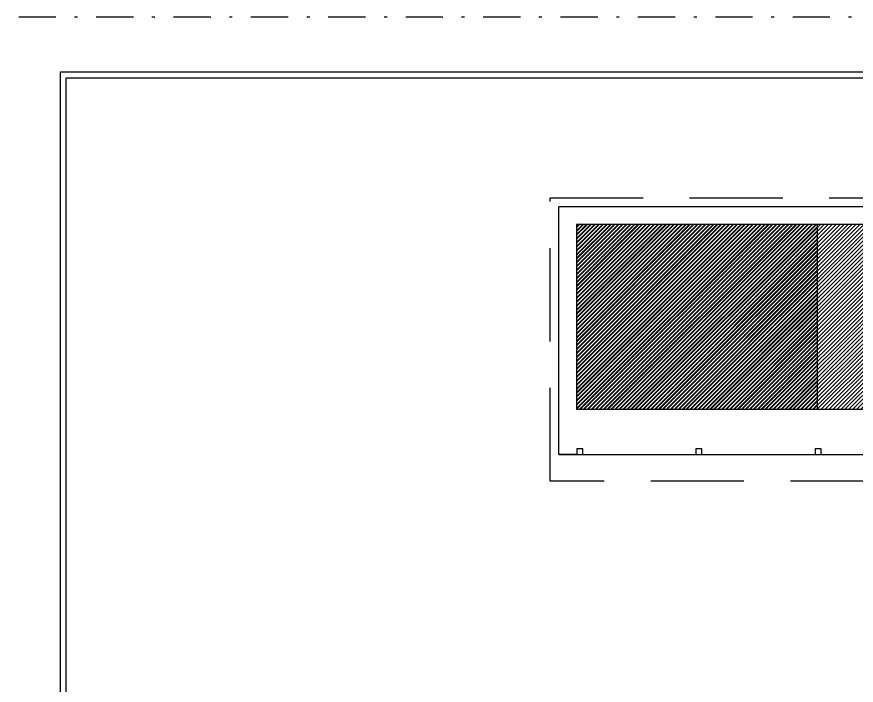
# Model space of a CAD drawing. Extents: x 57 to 206, y 148 to 202.
# Drawn here: x 120.45 to 149.08, y 179.66 to 202.45 of the extents above; entities that cross this region are included whole.
import ezdxf

# ---------------------------------------------------------------- set-up
doc = ezdxf.new("R2010")
doc.units = 0
doc.linetypes.add('DASHDOT', pattern=[25.4, 12.7, -6.35, 0, -6.35])
doc.linetypes.add('HIDDEN', pattern=[9.525, 6.35, -3.175])
doc.layers.get('0').update_dxf_attribs({"linetype": 'CONTINUOUS'})
for name, color, linetype in [('0_HATCH', 1, 'CONTINUOUS'), ('A-COTAS', 1, 'CONTINUOUS'), ('A-MURO', 2, 'CONTINUOUS'), ('A-PISOS-NIVEL', 1, 'CONTINUOUS'), ('AR-PRJ-COB', 2, 'HIDDEN')]:
    doc.layers.add(name, color=color, linetype=linetype)

msp = doc.modelspace()

# ---------------------------------------------------------------- hatches: boundary and pattern name
at = {"layer": '0_HATCH'}
h = msp.add_hatch(dxfattribs=at)
h.set_pattern_fill('ANSI31', color=253, scale=0.03, style=2)
h.set_pattern_definition([(45, (139.53256, 189.07323), (-0.06735192, 0.06735192), [])])
h.paths.add_polyline_path([(139.53256, 189.07323), (196.73256, 189.07323), (196.73256, 195.37323), (139.53256, 195.37323)])
h = msp.add_hatch(dxfattribs=at)
h.set_pattern_fill('ANSI31', color=10, scale=0.03)
h.set_pattern_definition([(45, (139.53256, 189.0974), (-0.0673519, 0.0673519), [])])
h.paths.add_polyline_path([(139.53256, 189.07323), (147.75756, 189.07323), (147.75756, 195.37323), (139.53256, 195.37323)])

# ---------------------------------------------------------------- linework, layer by layer
at = {"linetype": 'DASHDOT', "ltscale": 0.1}
msp.add_lwpolyline([(57.15107, 202.45091), (205.83275, 202.45091), (205.83275, 148.31209), (57.15107, 148.31209)], close=True, dxfattribs=at)
at = {"layer": '0_HATCH', "color": 10}
msp.add_lwpolyline([(139.53256, 189.07323), (147.75756, 189.07323), (147.75756, 195.37323), (139.53256, 195.37323)], close=True, dxfattribs=at)
at = {"layer": 'A-COTAS', "color": 251}
for points in [[(139.53256, 189.07323), (196.73256, 189.07323), (196.73256, 195.37323), (139.53256, 195.37323)], [(143.80756, 187.72323), (143.60756, 187.72323), (143.60756, 187.52323), (143.80756, 187.52323)], [(147.87756, 187.72323), (147.67756, 187.72323), (147.67756, 187.52323), (147.87756, 187.52323)]]:
    msp.add_lwpolyline(points, close=True, dxfattribs=at)
at = {"layer": 'A-MURO', "color": 251}
for p, q in [((121.93256, 150.57323), (121.93256, 200.57323)), ((121.93256, 200.57323), (201.93256, 200.57323)), ((122.13256, 150.57323), (122.13256, 200.37323)), ((122.13256, 200.37323), (201.69803, 200.37323))]:
    msp.add_line(p, q, dxfattribs=at)
at = {"layer": 'A-PISOS-NIVEL', "color": 251}
for p, q in [((138.93256, 187.52323), (138.93256, 195.97323)), ((197.33256, 195.97323), (138.93256, 195.97323)), ((138.93256, 187.52323), (139.74756, 187.52323)), ((139.54756, 187.52323), (138.93256, 187.52323)), ((139.74756, 187.52323), (166.53256, 187.52323))]:
    msp.add_line(p, q, dxfattribs=at)
msp.add_lwpolyline([(139.74756, 187.72323), (139.54756, 187.72323), (139.54756, 187.52323), (139.74756, 187.52323)], close=True, dxfattribs=at)
at = {"layer": 'AR-PRJ-COB', "color": 251, "ltscale": 0.5}
msp.add_lwpolyline([(138.63256, 196.27323), (197.63256, 196.27323), (197.63256, 186.62323), (138.63256, 186.62323)], close=True, dxfattribs=at)

doc.saveas('drawing.dxf')
